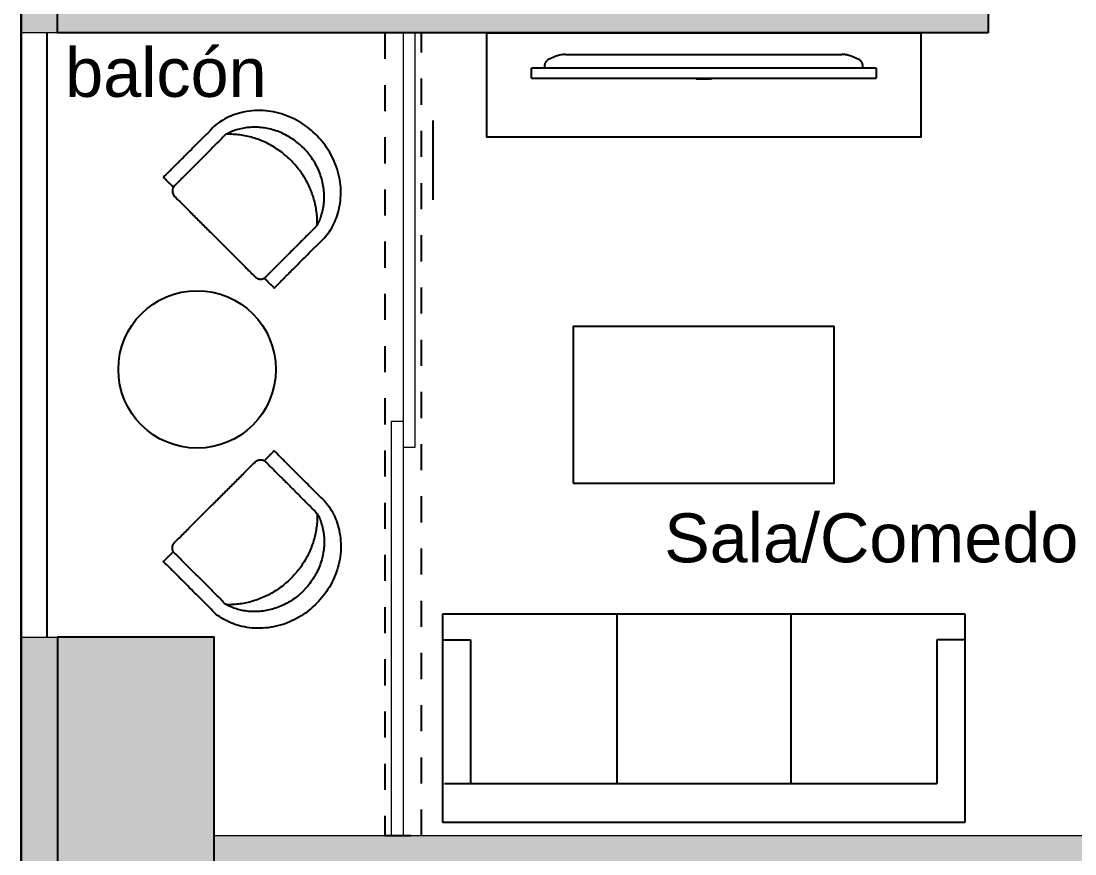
# Model space of a CAD drawing. Header units: metres. Extents: x -598 to 357, y -242 to 574.
# Drawn here: x -207.279 to -203.241, y 299.458 to 302.649 of the extents above; entities that cross this region are included whole.
import ezdxf

# ---------------------------------------------------------------- set-up
doc = ezdxf.new("R2010")
doc.units = ezdxf.units.M
doc.linetypes.add('xref_Nivel TIPICO$0$HIDDEN2', pattern=[0.1875, 0.125, -0.0625])
for name, color, linetype in [('APTOS_SPZ_MCH_N2 MUNI$0$DUCTOS', 1, 'Continuous'), ('APTOS_SPZ_MCH_N2 MUNI$0$Muebles', 1, 'Continuous'), ('MINUSV', 7, 'Continuous'), ('T-texto', 8, 'Continuous'), ('xref_Nivel PB$0$B-baranda', 2, 'Continuous'), ('xref_Nivel TIPICO$0$D-dintel mamposteria', 1, 'Continuous'), ('xref_Nivel TIPICO$0$H-hatch mamposteria', 8, 'Continuous'), ('xref_Nivel TIPICO$0$H-hatch tablayeso', 9, 'Continuous'), ('xref_Nivel TIPICO$0$M-muebles', 1, 'Continuous'), ('xref_Nivel TIPICO$0$M-muro tablayeso', 4, 'Continuous'), ('xref_Nivel TIPICO$0$V-ventana', 1, 'Continuous')]:
    doc.layers.add(name, color=color, linetype=linetype)
doc.layers.add('Muro Mamspoteria', color=5, linetype='Continuous', lineweight=9)
doc.layers.add('xref_Nivel TIPICO$0$P-puerta', color=1, linetype='Continuous', lineweight=18)
doc.styles.get("Standard").update_dxf_attribs({"font": 'arial.ttf'})

# ---------------------------------------------------------------- blocks, each defined once
blk = doc.blocks.new('columna')
at = {"true_color": 0x939598}
h = blk.add_hatch(color=252, dxfattribs=at)
h.dxf.hatch_style = 1
h.paths.add_polyline_path([(154.7475, 259.8959), (155.6475, 259.8959), (155.6475, 259.2959), (154.7475, 259.2959)])
at = {"color": 252, "true_color": 0x939598}
blk.add_lwpolyline([(154.7475, 259.8959), (155.6475, 259.8959), (155.6475, 259.2959), (154.7475, 259.2959), (154.7475, 259.8959)], dxfattribs=at)
blk = doc.blocks.new('xref_Nivel TIPICO$0$SILLONES')
at = {"layer": 'xref_Nivel TIPICO$0$M-muebles'}
for p, q in [((-1.0524, 0.524), (-1.0524, -0.276)), ((0.9476, -0.276), (0.9476, 0.524)), ((-0.9458, -0.176), (-0.9458, 0.374)), ((-0.3858, -0.276), (-0.3858, 0.374)), ((0.2809, -0.276), (0.2809, 0.374)), ((0.8409, -0.176), (0.8409, 0.374)), ((-1.0524, -0.176), (-0.9458, -0.176)), ((0.9476, -0.176), (0.8409, -0.176)), ((-1.0524, -0.276), (0.9476, -0.276))]:
    blk.add_line(p, q, dxfattribs=at)
for points in [[(0.9476, 0.524), (-1.0524, 0.524)], [(-1.0458, 0.374), (0.8409, 0.374)]]:
    blk.add_lwpolyline(points, dxfattribs=at)
blk = doc.blocks.new('silla')
at = {"layer": 'APTOS_SPZ_MCH_N2 MUNI$0$Muebles'}
for points, weights, knots in [([(-124.698, 276.465), (-124.698, 276.4383), (-124.698, 276.4116), (-124.5567, 276.4116), (-124.4153, 276.4116), (-124.1708, 276.4416), (-124.1694, 276.7101), (-124.1681, 276.9786), (-124.4123, 277.0115), (-124.5552, 277.0115), (-124.698, 277.0115), (-124.698, 276.9851), (-124.698, 276.9586)], [1, 1, 1, 1, 1, 0.747428878724, 1, 0.747428878724, 1, 1, 1, 1, 1], [0, 0, 0, 1, 1, 2, 2, 3.453226, 3.453226, 4.906452, 4.906452, 5.906452, 5.906452, 6.906452, 6.906452, 6.906452]), ([(-124.4123, 276.4645), (-124.3069, 276.5613), (-124.3069, 276.7116), (-124.3069, 276.8619), (-124.4123, 276.9586), (-124.5521, 276.9586), (-124.6919, 276.9586), (-124.7033, 276.9586), (-124.7113, 276.9498), (-124.7194, 276.941), (-124.7194, 276.9286), (-124.7194, 276.7116), (-124.7194, 276.4945), (-124.7194, 276.4645), (-124.6919, 276.4645), (-124.5521, 276.4645), (-124.4123, 276.4645), (-124.2394, 276.516), (-124.2394, 276.7116), (-124.2394, 276.9072), (-124.4123, 276.9586)], [1, 0.906586410907, 1, 0.906586410907, 1, 1, 1, 0.923879532511, 1, 0.923879532511, 1, 1, 1, 0.707106781189, 1, 1, 1, 0.794674166831, 1, 0.794674166831, 1], [0, 0, 0, 0.871345, 0.871345, 1.74269, 1.74269, 2.74269, 2.74269, 3.528088, 3.528088, 4.313487, 4.313487, 5.313487, 5.313487, 6.884283, 6.884283, 7.884283, 7.884283, 9.188934, 9.188934, 10.493586, 10.493586, 10.493586])]:
    blk.add_rational_spline(points, weights, degree=2, knots=knots, dxfattribs=at)
blk = doc.blocks.new('xref_Nivel TIPICO$0$Television_Panasonic_54quot_Plasma_Wall_Mounted_10523 - Television_Panasonic_54quot_Plasma_Wall_Mounted_10523-13820842-AMUEBLADAS N8 _18_34')
at = {"layer": 'xref_Nivel TIPICO$0$M-muebles'}
for p, q in [((-0.6604, 0.2423), (0.6604, 0.2423)), ((-0.6604, 0.2423), (-0.6604, 0.2042)), ((-0.0293, 0.2439), (-0.0258, 0.2439)), ((-0.0293, 0.2439), (-0.0293, 0.2423)), ((-0.0281, 0.2439), (-0.0257, 0.2439)), ((-0.0281, 0.2439), (-0.0281, 0.2423)), ((-0.0258, 0.2439), (-0.0244, 0.2439)), ((-0.0258, 0.2439), (-0.0258, 0.2423)), ((-0.0258, 0.2439), (-0.0258, 0.2423)), ((-0.0257, 0.2439), (-0.024, 0.2439)), ((-0.0257, 0.2439), (-0.0257, 0.2423)), ((-0.0257, 0.2439), (-0.0257, 0.2423)), ((-0.0245, 0.2439), (-0.0245, 0.2423)), ((-0.0244, 0.2439), (-0.0233, 0.2439)), ((-0.0244, 0.2439), (-0.0244, 0.2423)), ((-0.024, 0.2439), (-0.0234, 0.2439)), ((-0.024, 0.2423), (-0.024, 0.2439)), ((-0.0237, 0.2439), (-0.0237, 0.2423)), ((-0.0234, 0.2439), (-0.0234, 0.2423)), ((-0.0233, 0.2439), (-0.0226, 0.2439)), ((-0.0233, 0.2439), (-0.0233, 0.2423)), ((-0.023, 0.2439), (-0.023, 0.2423)), ((-0.0226, 0.2439), (-0.0223, 0.2439)), ((-0.0226, 0.2439), (-0.0226, 0.2423)), ((-0.0223, 0.2439), (-0.0223, 0.2423)), ((-0.0211, 0.2439), (-0.0209, 0.2439)), ((-0.0211, 0.2439), (-0.0211, 0.2423)), ((-0.021, 0.2439), (-0.0204, 0.2439)), ((-0.021, 0.2439), (-0.021, 0.2423)), ((-0.0209, 0.2439), (-0.0203, 0.2439)), ((-0.0209, 0.2439), (-0.0209, 0.2423)), ((-0.0205, 0.2439), (-0.0205, 0.2423)), ((-0.0204, 0.2439), (-0.0194, 0.2439)), ((-0.0204, 0.2439), (-0.0204, 0.2423)), ((-0.0203, 0.2439), (-0.0195, 0.2439)), ((-0.0203, 0.2439), (-0.0203, 0.2423)), ((-0.0198, 0.2439), (-0.0198, 0.2423)), ((-0.0195, 0.2439), (-0.0185, 0.2439)), ((-0.0195, 0.2439), (-0.0195, 0.2423)), ((-0.0194, 0.2439), (-0.0179, 0.2439)), ((-0.0194, 0.2439), (-0.0194, 0.2423)), ((-0.0193, 0.2439), (-0.0186, 0.2439)), ((-0.0193, 0.2439), (-0.0193, 0.2423)), ((-0.0192, 0.2439), (-0.0192, 0.2423)), ((-0.0188, 0.2439), (-0.0188, 0.2423)), ((-0.0186, 0.2439), (-0.0174, 0.2439)), ((-0.0186, 0.2439), (-0.0186, 0.2423)), ((-0.0185, 0.2439), (-0.0164, 0.2439)), ((-0.0185, 0.2439), (-0.0185, 0.2423)), ((-0.0183, 0.2439), (-0.0183, 0.2423)), ((-0.018, 0.2439), (-0.018, 0.2423)), ((-0.0179, 0.2439), (-0.0165, 0.2439)), ((-0.0179, 0.2439), (-0.0179, 0.2423)), ((-0.0175, 0.2439), (-0.0175, 0.2423)), ((-0.0174, 0.2439), (-0.0166, 0.2439)), ((-0.0174, 0.2439), (-0.0174, 0.2423)), ((-0.0167, 0.2439), (-0.0167, 0.2423)), ((-0.0166, 0.2439), (-0.0164, 0.2439)), ((-0.0166, 0.2439), (-0.0166, 0.2423)), ((-0.0165, 0.2439), (-0.0157, 0.2439)), ((-0.0165, 0.2439), (-0.0165, 0.2423)), ((-0.0164, 0.2423), (-0.0164, 0.2439)), ((-0.0164, 0.2423), (-0.0164, 0.2439)), ((-0.0164, 0.2439), (-0.0164, 0.2423)), ((-0.0161, 0.2439), (-0.0161, 0.2423)), ((-0.0157, 0.2439), (-0.0153, 0.2439)), ((-0.0157, 0.2439), (-0.0157, 0.2423)), ((-0.0153, 0.2439), (-0.0152, 0.2439)), ((-0.0153, 0.2439), (-0.0153, 0.2423)), ((-0.0152, 0.2439), (-0.0152, 0.2439)), ((-0.0152, 0.2439), (-0.0149, 0.2439)), ((-0.0152, 0.2439), (-0.0152, 0.2423)), ((-0.0152, 0.2439), (-0.0152, 0.2423)), ((-0.0152, 0.2439), (-0.0152, 0.2423)), ((-0.0149, 0.2439), (-0.0149, 0.2423)), ((-0.0136, 0.2439), (-0.0125, 0.2439)), ((-0.0136, 0.2439), (-0.0136, 0.2423)), ((-0.0125, 0.2439), (-0.0103, 0.2439)), ((-0.0125, 0.2439), (-0.0125, 0.2423)), ((-0.0125, 0.2439), (-0.0125, 0.2423)), ((-0.0119, 0.2439), (-0.0119, 0.2423)), ((-0.0106, 0.2439), (-0.0106, 0.2423)), ((-0.0103, 0.2439), (-0.0092, 0.2439)), ((-0.0103, 0.2439), (-0.0103, 0.2423)), ((-0.0094, 0.2439), (-0.0094, 0.2423)), ((-0.0092, 0.2439), (-0.0085, 0.2439)), ((-0.0092, 0.2439), (-0.0092, 0.2423)), ((-0.0085, 0.2439), (-0.0081, 0.2439)), ((-0.0085, 0.2439), (-0.0085, 0.2423)), ((-0.0081, 0.2439), (-0.0081, 0.2439)), ((-0.0081, 0.2439), (-0.0081, 0.2423)), ((-0.0081, 0.2439), (-0.0081, 0.2423)), ((-0.0067, 0.2439), (-0.0065, 0.2439)), ((-0.0067, 0.2439), (-0.0067, 0.2423)), ((-0.0066, 0.2439), (-0.0061, 0.2439)), ((-0.0066, 0.2439), (-0.0066, 0.2423)), ((-0.0065, 0.2439), (-0.0059, 0.2439)), ((-0.0065, 0.2439), (-0.0065, 0.2423)), ((-0.0061, 0.2439), (-0.0051, 0.2439)), ((-0.0061, 0.2439), (-0.0061, 0.2423)), ((-0.0061, 0.2439), (-0.0061, 0.2423)), ((-0.0059, 0.2439), (-0.0051, 0.2439)), ((-0.0059, 0.2439), (-0.0059, 0.2423)), ((-0.0054, 0.2439), (-0.0054, 0.2423)), ((-0.0051, 0.2439), (-0.0041, 0.2439)), ((-0.0051, 0.2439), (-0.0035, 0.2439)), ((-0.0051, 0.2439), (-0.0051, 0.2423)), ((-0.0051, 0.2439), (-0.0051, 0.2423)), ((-0.005, 0.2439), (-0.0042, 0.2439)), ((-0.005, 0.2439), (-0.005, 0.2423)), ((-0.0049, 0.2439), (-0.0049, 0.2423)), ((-0.0044, 0.2439), (-0.0044, 0.2423)), ((-0.0042, 0.2439), (-0.003, 0.2439)), ((-0.0042, 0.2439), (-0.0042, 0.2423)), ((-0.0041, 0.2439), (-0.0021, 0.2439)), ((-0.0041, 0.2439), (-0.0041, 0.2423)), ((-0.0039, 0.2439), (-0.0039, 0.2423)), ((-0.0037, 0.2439), (-0.0037, 0.2423)), ((-0.0035, 0.2439), (-0.0021, 0.2439)), ((-0.0035, 0.2439), (-0.0035, 0.2423)), ((-0.0032, 0.2439), (-0.0032, 0.2423)), ((-0.003, 0.2439), (-0.0022, 0.2439)), ((-0.003, 0.2439), (-0.003, 0.2423)), ((-0.0024, 0.2439), (-0.0024, 0.2423)), ((-0.0022, 0.2439), (-0.0021, 0.2439)), ((-0.0022, 0.2439), (-0.0022, 0.2423)), ((-0.0021, 0.2439), (-0.0013, 0.2439)), ((-0.0021, 0.2423), (-0.0021, 0.2439)), ((-0.0021, 0.2423), (-0.0021, 0.2439)), ((-0.0021, 0.2439), (-0.0021, 0.2423)), ((-0.0021, 0.2439), (-0.0021, 0.2423)), ((-0.0018, 0.2439), (-0.0018, 0.2423)), ((-0.0013, 0.2439), (-0.0009, 0.2439)), ((-0.0013, 0.2439), (-0.0013, 0.2423)), ((-0.0009, 0.2439), (-0.0009, 0.2439)), ((-0.0009, 0.2439), (-0.0008, 0.2439)), ((-0.0009, 0.2439), (-0.0009, 0.2423)), ((-0.0009, 0.2439), (-0.0009, 0.2423)), ((-0.0009, 0.2439), (-0.0009, 0.2423)), ((-0.0008, 0.2439), (-0.0006, 0.2439)), ((-0.0008, 0.2439), (-0.0008, 0.2423)), ((-0.0006, 0.2439), (-0.0006, 0.2423)), ((0.0003, 0.2439), (0.0015, 0.2439)), ((0.0003, 0.2423), (0.0003, 0.2439)), ((0.0004, 0.2439), (0.0007, 0.2439)), ((0.0004, 0.2439), (0.0004, 0.2423)), ((0.0007, 0.2439), (0.0012, 0.2439)), ((0.0007, 0.2439), (0.0007, 0.2423)), ((0.0007, 0.2439), (0.0007, 0.2423)), ((0.0012, 0.2439), (0.002, 0.2439)), ((0.0012, 0.2439), (0.0012, 0.2423)), ((0.0012, 0.2439), (0.0012, 0.2423)), ((0.0015, 0.2439), (0.002, 0.2439)), ((0.0015, 0.2439), (0.0015, 0.2423)), ((0.0015, 0.2439), (0.0015, 0.2423)), ((0.0019, 0.2439), (0.0032, 0.2439)), ((0.0019, 0.2439), (0.0019, 0.2423)), ((0.002, 0.2439), (0.0033, 0.2439)), ((0.002, 0.2439), (0.003, 0.2439)), ((0.002, 0.2439), (0.002, 0.2423)), ((0.002, 0.2439), (0.002, 0.2423)), ((0.003, 0.2439), (0.0044, 0.2439)), ((0.003, 0.2439), (0.003, 0.2423)), ((0.0031, 0.2439), (0.0031, 0.2423)), ((0.0032, 0.2439), (0.0049, 0.2439)), ((0.0032, 0.2439), (0.0032, 0.2423)), ((0.0032, 0.2439), (0.0032, 0.2423)), ((0.0032, 0.2439), (0.0032, 0.2423)), ((0.0033, 0.2439), (0.0044, 0.2439)), ((0.0033, 0.2439), (0.0033, 0.2423)), ((0.0041, 0.2439), (0.0041, 0.2423)), ((0.0044, 0.2439), (0.0053, 0.2439)), ((0.0044, 0.2439), (0.0044, 0.2423)), ((0.0044, 0.2439), (0.0044, 0.2423)), ((0.0045, 0.2439), (0.0045, 0.2423)), ((0.0047, 0.2439), (0.0047, 0.2423)), ((0.0049, 0.2439), (0.0057, 0.2439)), ((0.0049, 0.2439), (0.0049, 0.2423)), ((0.0053, 0.2439), (0.0057, 0.2439)), ((0.0053, 0.2439), (0.0053, 0.2423)), ((0.0057, 0.2439), (0.006, 0.2439)), ((0.0057, 0.2439), (0.0057, 0.2423)), ((0.0057, 0.2439), (0.0057, 0.2423)), ((0.0057, 0.2439), (0.0057, 0.2423)), ((0.006, 0.2439), (0.006, 0.2423)), ((0.007, 0.2439), (0.008, 0.2439)), ((0.007, 0.2423), (0.007, 0.2439)), ((0.0079, 0.2439), (0.0079, 0.2423)), ((0.008, 0.2439), (0.0101, 0.2439)), ((0.008, 0.2439), (0.008, 0.2423)), ((0.0082, 0.2439), (0.0087, 0.2439)), ((0.0082, 0.2439), (0.0082, 0.2423)), ((0.0087, 0.2439), (0.0101, 0.2439)), ((0.0087, 0.2439), (0.0087, 0.2423)), ((0.0087, 0.2439), (0.0087, 0.2423)), ((0.0101, 0.2439), (0.0123, 0.2439)), ((0.0101, 0.2439), (0.0115, 0.2439)), ((0.0101, 0.2423), (0.0101, 0.2439)), ((0.0101, 0.2439), (0.0101, 0.2423)), ((0.0101, 0.2439), (0.0101, 0.2423)), ((0.0101, 0.2439), (0.0101, 0.2423)), ((0.0115, 0.2439), (0.012, 0.2439)), ((0.0115, 0.2439), (0.0115, 0.2423)), ((0.0115, 0.2439), (0.0115, 0.2423)), ((0.0117, 0.2439), (0.0117, 0.2423)), ((0.012, 0.2439), (0.012, 0.2423)), ((0.0123, 0.2439), (0.0132, 0.2439)), ((0.0123, 0.2439), (0.0123, 0.2423)), ((0.0128, 0.2439), (0.0128, 0.2423)), ((0.0132, 0.2439), (0.0132, 0.2423)), ((0.0145, 0.2439), (0.0157, 0.2439)), ((0.0145, 0.2439), (0.0145, 0.2423)), ((0.0157, 0.2439), (0.0178, 0.2439)), ((0.0157, 0.2439), (0.0157, 0.2423)), ((0.0157, 0.2439), (0.0157, 0.2423)), ((0.0162, 0.2439), (0.0162, 0.2423)), ((0.0175, 0.2439), (0.0175, 0.2423)), ((0.0178, 0.2439), (0.0189, 0.2439)), ((0.0178, 0.2439), (0.0178, 0.2423)), ((0.0188, 0.2439), (0.0188, 0.2423)), ((0.0189, 0.2439), (0.0197, 0.2439)), ((0.0189, 0.2439), (0.0189, 0.2423)), ((0.0197, 0.2439), (0.02, 0.2439)), ((0.0197, 0.2439), (0.0197, 0.2423)), ((0.02, 0.2439), (0.0201, 0.2439)), ((0.02, 0.2439), (0.02, 0.2423)), ((0.0201, 0.2439), (0.0201, 0.2423)), ((0.0217, 0.2439), (0.0229, 0.2439)), ((0.0217, 0.2439), (0.0229, 0.2439)), ((0.0217, 0.2439), (0.0217, 0.2423)), ((0.0217, 0.2439), (0.0217, 0.2423)), ((0.0229, 0.2439), (0.0229, 0.2423)), ((0.0229, 0.2439), (0.0229, 0.2423)), ((0.0243, 0.2439), (0.0247, 0.2439)), ((0.0243, 0.2439), (0.0243, 0.2423)), ((0.0247, 0.2439), (0.0258, 0.2439)), ((0.0247, 0.2439), (0.0247, 0.2423)), ((0.0252, 0.2439), (0.0252, 0.2423)), ((0.0255, 0.2439), (0.026, 0.2439)), ((0.0255, 0.2439), (0.0255, 0.2423)), ((0.0258, 0.2439), (0.0274, 0.2439)), ((0.0258, 0.2439), (0.0258, 0.2423)), ((0.026, 0.2439), (0.0273, 0.2439)), ((0.026, 0.2439), (0.026, 0.2423)), ((0.026, 0.2439), (0.026, 0.2423)), ((0.0273, 0.2439), (0.0285, 0.2439)), ((0.0273, 0.2439), (0.0273, 0.2423)), ((0.0274, 0.2439), (0.0292, 0.2439)), ((0.0274, 0.2439), (0.0274, 0.2423)), ((0.0274, 0.2439), (0.0274, 0.2423)), ((0.0274, 0.2439), (0.0274, 0.2423)), ((0.0283, 0.2439), (0.0283, 0.2423)), ((0.0285, 0.2439), (0.029, 0.2439)), ((0.0285, 0.2439), (0.0285, 0.2423)), ((0.0289, 0.2439), (0.0289, 0.2423)), ((0.029, 0.2439), (0.0302, 0.2439)), ((0.029, 0.2423), (0.029, 0.2439)), ((0.0292, 0.2439), (0.03, 0.2439)), ((0.0292, 0.2439), (0.0292, 0.2423)), ((0.0292, 0.2439), (0.0292, 0.2423)), ((0.03, 0.2439), (0.03, 0.2423)), ((0.0302, 0.2439), (0.0302, 0.2423)), ((0.6604, 0.2042), (0.6604, 0.2423)), ((0.6604, 0.2042), (-0.6604, 0.2042)), ((-0.6096, 0.1941), (-0.6096, 0.2042)), ((0.6096, 0.2042), (0.6096, 0.1941)), ((-0.5652, 0.1582), (-0.5943, 0.1708)), ((0.5943, 0.1708), (0.5652, 0.1582)), ((-0.5297, 0.1508), (0.5297, 0.1508))]:
    blk.add_line(p, q, dxfattribs=at)
for points, knots in [([(-0.5943, 0.1708), (-0.5961, 0.1716), (-0.5996, 0.1736), (-0.6031, 0.177), (-0.6055, 0.1802), (-0.6075, 0.1836), (-0.6091, 0.1882), (-0.6096, 0.1922), (-0.6096, 0.1941)], [0, 0, 0, 0, 0.2, 0.4, 0.5, 0.6, 0.8, 1, 1, 1, 1]), ([(0.6096, 0.1941), (0.6096, 0.1922), (0.6091, 0.1882), (0.6075, 0.1836), (0.6055, 0.1802), (0.6031, 0.177), (0.5995, 0.1736), (0.5962, 0.1716), (0.5943, 0.1708)], [-1, -1, -1, -1, -0.8, -0.6, -0.5, -0.4, -0.2, 0, 0, 0, 0])]:
    blk.add_open_spline(points, degree=3, knots=knots, dxfattribs=at)
for points in [[(-0.5297, 0.1508), (-0.5358, 0.1508), (-0.548, 0.1521), (-0.5596, 0.1557), (-0.5652, 0.1582)], [(0.5652, 0.1582), (0.5595, 0.1557), (0.548, 0.1521), (0.5359, 0.1508), (0.5297, 0.1508)]]:
    blk.add_open_spline(points, degree=3, dxfattribs=at)
blk = doc.blocks.new('*U268')
at = {"layer": 'xref_Nivel TIPICO$0$D-dintel mamposteria', "linetype": 'xref_Nivel TIPICO$0$HIDDEN2', "ltscale": 0.5}
blk.add_lwpolyline([(0.14, 0), (0, 0), (0, 3.0756), (0.14, 3.0756)], close=True, dxfattribs=at)
blk = doc.blocks.new('*U261')
at = {"layer": 'xref_Nivel TIPICO$0$H-hatch tablayeso', "transparency": 33554559}
h = blk.add_hatch(color=256, dxfattribs=at)
h.dxf.hatch_style = 1
h.paths.add_polyline_path([(0, 90), (0, 0), (3565, 0), (3565, 90)])
at = {"layer": 'xref_Nivel TIPICO$0$M-muro tablayeso'}
blk.add_lwpolyline([(3565, 0), (0, 0), (0, 90), (3565, 90), (3565, 0)], dxfattribs=at)

msp = doc.modelspace()

# ---------------------------------------------------------------- hatches: boundary and pattern name
at = {"layer": 'xref_Nivel TIPICO$0$H-hatch mamposteria', "transparency": 33554585}
h = msp.add_hatch(color=256, dxfattribs=at)
h.dxf.hatch_style = 1
h.paths.add_polyline_path([(-193.8209, 300.2671), (-193.6809, 300.2671), (-193.6809, 301.9532), (-193.8209, 301.9532)], flags=17)
h.paths.add_polyline_path([(-192.6785, 304.9192), (-192.6788, 307.7882), (-192.8188, 307.7882), (-192.8185, 304.9192)], flags=17)
h.paths.add_polyline_path([(-196.4356, 277.4537), (-196.4356, 277.3137), (-194.2387, 277.3137), (-194.2387, 277.4537)])
h.paths.add_polyline_path([(-193.7788, 291.8773), (-193.7788, 291.6773), (-194.0782, 291.6764), (-194.0782, 291.7068), (-194.0982, 291.7076), (-194.0603, 291.8764)], flags=17)
h.paths.add_polyline_path([(-201.5387, 299.3882), (-201.5387, 299.5282), (-206.5387, 299.5282), (-206.5387, 299.3882)], flags=17)
h.paths.add_polyline_path([(-200.6387, 299.5282), (-200.6387, 299.3882), (-199.5787, 299.3882), (-199.5787, 295.7759), (-199.4387, 295.7759), (-199.4387, 300.2882), (-199.5787, 300.2882), (-199.5787, 299.5282)], flags=17)
h.paths.add_polyline_path([(-207.2787, 303.289), (-207.1387, 303.289), (-207.1387, 302.6038), (-207.2787, 302.6038)])
h.paths.add_polyline_path([(-207.1387, 303.889), (-207.2787, 303.889), (-207.2787, 308.8282), (-206.5387, 308.8282), (-206.5387, 308.6882), (-207.1387, 308.6882)])
h.paths.add_polyline_path([(-198.4448, 308.2982), (-198.4448, 308.4382), (-193.8788, 308.4382), (-193.8788, 308.2982)], flags=17)
h.paths.add_polyline_path([(-204.1337, 308.6882), (-204.1337, 308.8282), (-203.6587, 308.8282), (-203.6587, 308.6882)])
h.paths.add_polyline_path([(-207.2787, 300.2882), (-207.1387, 300.2882), (-207.1387, 299.3882), (-207.2787, 299.3882)])
h.paths.add_polyline_path([(-207.1387, 285.3896), (-207.2787, 285.3896), (-207.2787, 286.9226), (-206.0637, 286.9226), (-206.0637, 286.7826), (-207.1387, 286.7826)])
h.paths.add_polyline_path([(-207.1387, 280.3359), (-207.2787, 280.3359), (-207.2787, 282.4896), (-207.1387, 282.4896)])
h.paths.add_polyline_path([(-192.6834, 284.5896), (-192.8191, 284.5896), (-192.8191, 282.9377), (-192.6825, 282.9377)], flags=17)
h.paths.add_polyline_path([(-201.5387, 279.1221), (-201.6787, 279.1221), (-201.6787, 278.0136), (-203.0387, 278.0136), (-203.0387, 277.8736), (-201.6787, 277.8736), (-201.6787, 276.4656), (-201.1587, 276.4656), (-201.1587, 276.6056), (-201.5387, 276.6056)])
h.paths.add_polyline_path([(-197.1472, 288.8482), (-197.1472, 288.7082), (-199.4387, 288.7082), (-199.4387, 276.4656), (-199.9587, 276.4656), (-199.9587, 276.6056), (-199.5787, 276.6056), (-199.5787, 288.8482)])
h.paths.add_polyline_path([(-206.5387, 278.0136), (-206.5387, 277.8736), (-207.2787, 277.8736), (-207.2787, 279.3359), (-207.1387, 279.3359), (-207.1387, 278.0136)])
h.paths.add_polyline_path([(-207.2787, 284.3896), (-207.2777, 283.4896), (-207.1377, 283.4896), (-207.1387, 284.3896)])
h.paths.add_polyline_path([(-207.1387, 293.8296), (-207.2787, 293.8296), (-207.2787, 292.6773), (-207.1387, 292.6773)], flags=17)
h.paths.add_polyline_path([(-207.2787, 296.3626), (-205.745, 296.3626), (-205.745, 296.2226), (-207.1387, 296.2226), (-207.1377, 294.8296), (-207.2777, 294.8296)])
edge = h.paths.add_edge_path()
edge.add_line((-192.6783, 304.3442), (-192.8188, 304.3442))
edge.add_line((-192.8188, 304.3442), (-192.8188, 303.9932))
edge.add_line((-192.8188, 303.9932), (-194.4817, 303.9932))
edge.add_line((-194.4817, 303.9932), (-194.4817, 303.8532))
edge.add_line((-194.4817, 303.8532), (-192.6788, 303.8532))
edge.add_line((-192.6788, 303.8532), (-192.6788, 304.3442))
edge.add_line((-207.2777, 284.3896), (-207.1377, 284.3896))
edge.add_line((-192.6788, 290.9773), (-192.6788, 289.2277))
edge.add_line((-192.6788, 289.2277), (-195.489, 289.2277))
edge.add_line((-197.6472, 289.8482), (-197.7872, 289.8482))
edge.add_line((-198.4448, 308.3002), (-198.4448, 308.4402))
edge.add_line((-193.4387, 277.3137), (-193.4387, 277.4537))
edge.add_line((-192.8191, 280.6668), (-192.6811, 280.6668))
edge.add_line((-192.8191, 281.2668), (-192.6815, 281.2668))
edge.add_line((-194.8918, 293.7277), (-195.489, 293.7277))
edge.add_line((-195.489, 293.7277), (-195.489, 296.0877))
edge.add_line((-195.489, 296.0877), (-197.7872, 296.0877))
edge.add_line((-197.7872, 296.0877), (-197.7872, 296.3277))
edge.add_line((-195.0642, 291.6773), (-195.0642, 291.7076))
edge.add_line((-195.0642, 291.7076), (-195.0462, 291.7076))
edge.add_line((-195.0462, 291.7076), (-195.0823, 291.8773))
edge.add_line((-193.8128, 293.9277), (-192.8864, 293.9277))
edge.add_line((-192.8864, 293.9277), (-192.8864, 296.0277))
edge.add_line((-192.8864, 296.0277), (-195.289, 296.0277))
edge.add_line((-195.289, 296.0277), (-195.289, 293.9277))
edge.add_line((-195.289, 293.9277), (-194.8737, 293.9277))
edge.add_line((-197.7872, 296.3277), (-197.6472, 296.3277))
edge.add_line((-197.6472, 296.3277), (-197.6472, 296.2277))
edge.add_line((-197.6472, 296.2277), (-192.6788, 296.2277))
edge.add_line((-192.6788, 296.2277), (-192.6788, 293.7277))
edge.add_line((-192.6788, 293.7277), (-193.795, 293.7277))
edge.add_line((-193.4387, 277.3137), (-193.4387, 277.4537))
edge.add_line((-193.4387, 277.4537), (-192.8191, 277.4537))
edge.add_line((-192.8191, 277.4537), (-192.8191, 280.6668))
edge.add_line((-192.6811, 280.6668), (-192.6791, 277.3137))
edge.add_line((-192.682, 281.2668), (-192.682, 282.1377))
edge.add_line((-192.682, 282.1377), (-192.8191, 282.1377))
edge.add_line((-192.6791, 277.3137), (-193.4387, 277.3137))
edge.add_line((-192.8191, 282.1377), (-192.8191, 281.2668))
edge.add_line((-192.6864, 290.9773), (-192.8864, 290.9773))
edge.add_line((-197.6472, 289.8482), (-197.6472, 291.1205))
edge.add_line((-197.6472, 291.1205), (-195.489, 291.1205))
edge.add_line((-195.489, 291.1205), (-195.489, 289.2277))
edge.add_line((-195.489, 291.2605), (-197.7872, 291.2605))
edge.add_line((-197.7872, 291.2605), (-197.7872, 289.8482))
edge.add_line((-195.0823, 291.8773), (-195.489, 291.8773))
edge.add_line((-195.489, 291.8773), (-195.489, 291.2605))
edge.add_line((-195.289, 291.6773), (-195.0642, 291.6773))
edge.add_line((-192.8864, 290.9773), (-192.8864, 289.4277))
edge.add_line((-192.8864, 289.4277), (-195.289, 289.4277))
edge.add_line((-195.289, 289.4277), (-195.289, 291.6773))
h.paths.add_polyline_path([(-202.5387, 308.6882), (-202.5387, 308.8282), (-203.0587, 308.8282), (-203.0587, 308.6882)])
h.paths.add_polyline_path([(-201.5387, 308.8282), (-201.5387, 308.6882), (-199.5787, 308.6882), (-199.5787, 301.2882), (-199.4387, 301.2882), (-199.4387, 308.2982), (-199.0448, 308.2982), (-199.0448, 308.4382), (-199.4387, 308.4382), (-199.4387, 308.8282)])
h.paths.add_polyline_path([(-207.2775, 290.9773), (-207.1376, 290.9773), (-207.1364, 291.8773), (-207.2764, 291.8773)], flags=17)
h.paths.add_polyline_path([(-207.2785, 290.0882), (-199.5787, 290.0882), (-199.5787, 294.7759), (-199.4387, 294.7759), (-199.4387, 289.8482), (-199.5787, 289.8482), (-199.5787, 289.9482), (-207.2787, 289.9482)])
h.paths.add_polyline_path([(-197.7872, 301.4282), (-198.3387, 301.4282), (-198.3387, 301.2882), (-197.7872, 301.2882), (-197.7872, 297.3277), (-197.6472, 297.3277), (-197.6472, 300.9846), (-194.7209, 300.9846), (-194.7209, 301.1246), (-197.6472, 301.1246), (-197.6472, 305.2952), (-196.8109, 305.2952), (-196.8109, 305.4352), (-198.3387, 305.4352), (-198.3387, 305.2952), (-197.7872, 305.2952)], flags=17)

# ---------------------------------------------------------------- linework, layer by layer
at = {"layer": 'APTOS_SPZ_MCH_N2 MUNI$0$DUCTOS'}
msp.add_lwpolyline([(-196.3356, 277.3137), (-192.6791, 277.3137), (-192.681, 283.7395), (-192.1853, 283.7398), (-192.1834, 289.4277), (-192.6788, 289.4277), (-192.6788, 291.8773), (-193.0788, 291.8773), (-193.0788, 293.7277), (-192.6788, 293.7277), (-192.6788, 308.6882), (-193.8788, 308.6882), (-193.8788, 308.4382), (-199.4387, 308.4382), (-199.4387, 308.8282), (-207.2787, 308.8282), (-207.2787, 276.4656), (-196.3356, 276.4656), (-196.3356, 277.3137)], dxfattribs=at)
at = {"layer": 'APTOS_SPZ_MCH_N2 MUNI$0$Muebles'}
msp.add_lwpolyline([(-205.1633, 300.8782), (-204.1633, 300.8782), (-204.1633, 301.4782), (-205.1633, 301.4782), (-205.1633, 300.8782)], dxfattribs=at)
msp.add_circle((-206.6043, 301.3143), 0.3017, dxfattribs=at)
at = {"layer": 'Muro Mamspoteria', "lineweight": 0}
for p, q in [((-207.1387, 300.2882), (-207.1387, 299.3882)), ((-206.5387, 299.5282), (-201.5387, 299.5282))]:
    msp.add_line(p, q, dxfattribs=at)
at = {"layer": 'Muro Mamspoteria'}
for points in [[(-207.1387, 308.6882), (-207.1387, 302.6038), (-207.2787, 302.6038)], [(-207.2787, 300.2882), (-207.1387, 300.2882)]]:
    msp.add_lwpolyline(points, dxfattribs=at)
at = {"layer": 'Muro Mamspoteria', "lineweight": 0}
msp.add_lwpolyline([(-206.5387, 299.5282), (-206.5387, 299.3882)], dxfattribs=at)
at = {"layer": 'xref_Nivel PB$0$B-baranda'}
for points in [[(-207.2787, 296.3626), (-207.2787, 303.289)], [(-207.1787, 300.2882), (-207.1787, 302.6038)]]:
    msp.add_lwpolyline(points, dxfattribs=at)
at = {"layer": 'xref_Nivel TIPICO$0$M-muebles'}
msp.add_lwpolyline([(-203.8318, 302.6038), (-203.8318, 302.2038), (-205.4947, 302.2038), (-205.4947, 302.6038)], close=True, dxfattribs=at)
at = {"layer": 'xref_Nivel TIPICO$0$P-puerta'}
msp.add_line((-205.8142, 302.6038), (-205.8142, 299.5282), dxfattribs=at)
for points in [[(-205.8142, 301.016), (-205.7692, 301.016), (-205.7692, 302.6038), (-205.8142, 302.6038)], [(-205.8592, 299.5282), (-205.8592, 301.116), (-205.8142, 301.116)]]:
    msp.add_lwpolyline(points, dxfattribs=at)
at = {"layer": 'xref_Nivel TIPICO$0$V-ventana'}
msp.add_lwpolyline([(-205.7, 301.9643), (-205.7, 302.2684)], dxfattribs=at)

# ---------------------------------------------------------------- block references
at = {"rotation": 45.00000000000455}
msp.add_blockref('silla', (77.3183, 194.3485), dxfattribs=at)
at = {"xscale": -1, "rotation": 134.9999999999955}
msp.add_blockref('silla', (77.3183, 408.2802), dxfattribs=at)
at = {"layer": 'MINUSV', "xscale": -1, "rotation": 270}
msp.add_blockref('columna', (-466.4346, 144.6407), dxfattribs=at)
at = {"layer": 'Muro Mamspoteria', "lineweight": 0, "xscale": -1}
msp.add_blockref('*U268', (-205.745, 299.5282), dxfattribs=at)
at = {"layer": 'xref_Nivel TIPICO$0$M-muebles', "xscale": -1, "rotation": 180}
for name, p in [('xref_Nivel TIPICO$0$Television_Panasonic_54quot_Plasma_Wall_Mounted_10523 - Television_Panasonic_54quot_Plasma_Wall_Mounted_10523-13820842-AMUEBLADAS N8 _18_34', (-204.6633, 302.672)), ('xref_Nivel TIPICO$0$SILLONES', (-204.6108, 300.1022))]:
    msp.add_blockref(name, p, dxfattribs=at)
at = {"layer": 'xref_Nivel TIPICO$0$M-muro tablayeso', "xscale": 0.001, "yscale": 0.001, "zscale": 0.001}
msp.add_blockref('*U261', (-207.1387, 302.6038), dxfattribs=at)

# ---------------------------------------------------------------- texts
at = {"layer": 'T-texto', "char_height": 0.1875}
for s, insert, attachment_point in [('balcón', (-207.1097, 302.546), 1), ('Sala/Comedor', (-204.8148, 300.5726), 7)]:
    msp.add_mtext_dynamic_manual_height_columns(s, width=0.126065, gutter_width=0.9375, heights=[0], dxfattribs=dict(at, insert=insert, attachment_point=attachment_point))

doc.saveas('drawing.dxf')
